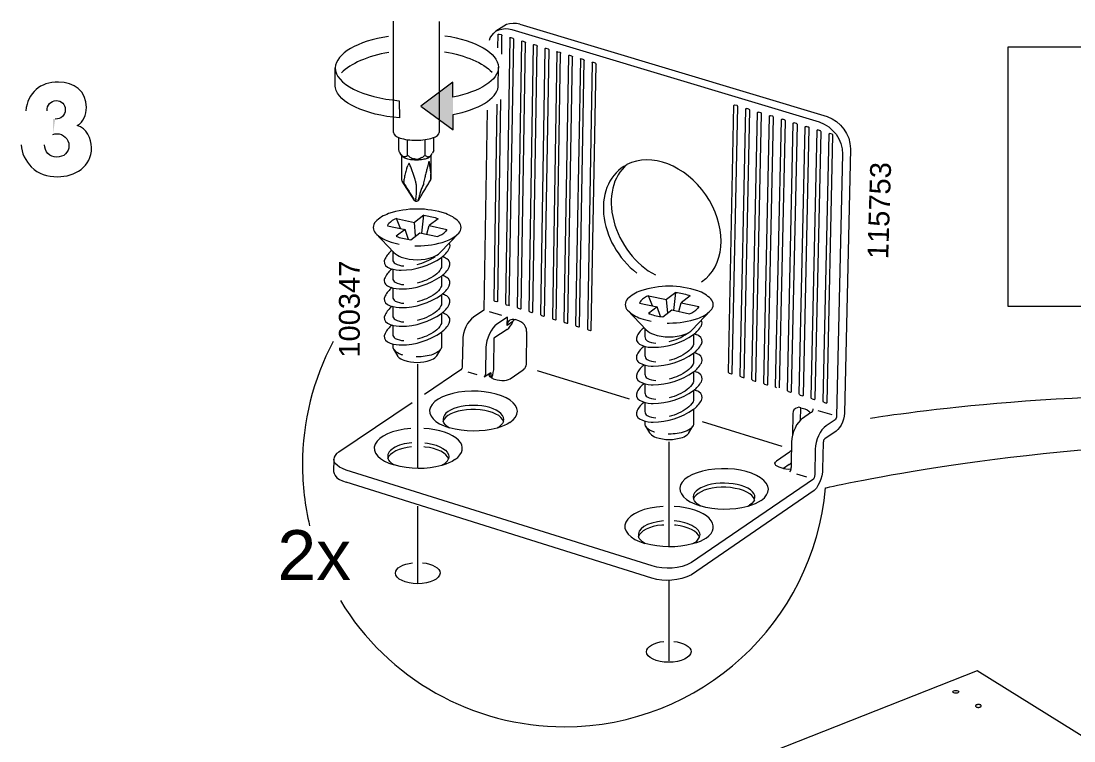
# Model space of a CAD drawing. Header units: metres. Extents: x -6.4 to 35.9, y -8.9 to 6.5.
# Drawn here: x 21.933 to 23.401, y 5.13 to 6.134 of the extents above; entities that cross this region are included whole.
import ezdxf

# ---------------------------------------------------------------- set-up
doc = ezdxf.new("R2010")
doc.units = ezdxf.units.M
doc.header["$MEASUREMENT"] = 0
for name, color, linetype, lineweight in [('PDF4_Geometry_Num_Penna__1_Num_Penna__255_Num_Penna__255_Num_Penna__255', 255, 'Continuous', 18), ('PDF4_Geometry_Num_Penna__7_Num_Penna__7_Num_Penna__7_Num_Penna__7', 7, 'Continuous', 18), ('PDF4_Solid Fills_Num_Penna__7_Num_Penna__7_Num_Penna__7_Num_Penna__7', 7, 'Continuous', 18), ('PDF4_Text_Num_Penna__7_Num_Penna__7_Num_Penna__7_Num_Penna__7', 7, 'Continuous', 18)]:
    doc.layers.add(name, color=color, linetype=linetype, lineweight=lineweight)
doc.styles.add('GENERATED_STYLE_1', font='')
doc.styles.get('GENERATED_STYLE_1').set_extended_font_data('Arial')

msp = doc.modelspace()

# ---------------------------------------------------------------- hatches: boundary and pattern name
at = {"layer": 'PDF4_Geometry_Num_Penna__7_Num_Penna__7_Num_Penna__7_Num_Penna__7', "linetype": 'Continuous', "lineweight": 18}
for points in [[(22.5347, 6.0492), (22.4898, 6.0156), (22.5349, 5.9825)], [(21.9802, 5.9975), (21.9769, 5.9975), (21.9769, 5.9762)]]:
    msp.add_hatch(color=7, dxfattribs=at).paths.add_polyline_path(points)
at = {"layer": 'PDF4_Solid Fills_Num_Penna__7_Num_Penna__7_Num_Penna__7_Num_Penna__7', "linetype": 'Continuous', "lineweight": 18}
msp.add_hatch(color=7, dxfattribs=at).paths.add_polyline_path([(22.3708, 6.0412), (22.3705, 6.069), (22.3705, 6.0434)])

# ---------------------------------------------------------------- linework, layer by layer
at = {"layer": 'PDF4_Geometry_Num_Penna__1_Num_Penna__255_Num_Penna__255_Num_Penna__255', "color": 255, "linetype": 'Continuous', "lineweight": 18, "flags": 128}
for points in [[(22.3708, 6.0412), (22.3705, 6.0434), (22.3705, 6.069)], [(22.5979, 6.0427), (22.598, 6.0439), (22.5983, 6.0702)], [(22.5347, 6.0282), (22.5347, 6.0492), (22.4898, 6.0156), (22.5349, 5.9825), (22.5348, 6.004)], [(22.4598, 6.0232), (22.4601, 5.9992)]]:
    msp.add_lwpolyline(points, dxfattribs=at)
at = {"layer": 'PDF4_Geometry_Num_Penna__1_Num_Penna__255_Num_Penna__255_Num_Penna__255', "color": 255, "linetype": 'Continuous', "lineweight": 18}
for points in [[(22.3705, 6.069), (22.3705, 6.0466), (22.4088, 6.0279), (22.4598, 6.0232)], [(22.3705, 6.069), (22.3705, 6.0466), (22.4088, 6.0279), (22.4598, 6.0232)], [(22.5983, 6.0702), (22.5983, 6.0518), (22.5724, 6.0358), (22.5347, 6.0282)], [(22.5983, 6.0702), (22.5983, 6.0518), (22.5724, 6.0358), (22.5347, 6.0282)], [(22.4601, 5.9992), (22.4117, 6.0035), (22.3748, 6.0205), (22.3708, 6.0412)], [(22.4601, 5.9992), (22.4117, 6.0035), (22.3748, 6.0205), (22.3708, 6.0412)], [(22.5348, 6.004), (22.57, 6.0111), (22.5957, 6.0255), (22.5979, 6.0427)], [(22.5348, 6.004), (22.57, 6.0111), (22.5957, 6.0255), (22.5979, 6.0427)]]:
    msp.add_open_spline(points, degree=3, dxfattribs=at)
at = {"layer": 'PDF4_Geometry_Num_Penna__7_Num_Penna__7_Num_Penna__7_Num_Penna__7', "color": 7, "linetype": 'Continuous', "lineweight": 18, "flags": 128}
for points in [[(22.6281, 6.1298), (23.0566, 6.001, -0.318934), (23.0889, 5.9561), (23.0805, 5.5873), (23.0801, 5.5834), (23.0791, 5.5791), (23.078, 5.575), (23.0759, 5.5709), (23.0739, 5.5676), (23.0716, 5.5647), (23.0692, 5.5626), (23.0532, 5.5517), (23.0525, 5.5508), (23.0516, 5.5496), (23.0512, 5.5481), (23.051, 5.5467), (23.0502, 5.5095), (23.0498, 5.505), (23.0489, 5.5002), (23.0475, 5.4956), (23.0459, 5.491), (23.0437, 5.4868), (23.0415, 5.4829), (23.0386, 5.4798), (22.8672, 5.3622, -0.194939), (22.8121, 5.3574), (22.3857, 5.4912)], [(22.5855, 6.1078), (22.5866, 6.1108), (22.5889, 6.1142), (22.5915, 6.1174), (22.5946, 6.12), (22.5986, 6.1219), (22.6027, 6.1231), (22.6074, 6.1238), (22.6121, 6.1234), (22.6169, 6.1224), (23.0455, 5.9936, -0.317722), (23.078, 5.9488), (23.0695, 5.5834), (23.0695, 5.5818), (23.0691, 5.5805), (23.0681, 5.579), (23.0675, 5.5784), (23.0552, 5.57), (23.0522, 5.5676), (23.0493, 5.5644), (23.0468, 5.5605), (23.0446, 5.5561), (23.0427, 5.5515), (23.0414, 5.5466), (23.0403, 5.5418), (23.0399, 5.5371), (23.0392, 5.5018), (23.039, 5.4997), (23.0383, 5.4975), (23.0373, 5.4956), (22.8674, 5.3792, -0.205702), (22.8123, 5.3748), (22.3859, 5.5082)], [(22.4915, 5.944, 0.027462), (22.4937, 5.9454, 0.014858), (22.4959, 5.947), (22.4959, 5.9689)], [(22.5001, 5.9448, 0.098634), (22.5012, 5.945, 0.069008), (22.5023, 5.9456, 0.03203), (22.5034, 5.9464)], [(22.4828, 5.8857, -0.000412), (22.4833, 5.8883, 0.005717), (22.4838, 5.8926, 0.00675), (22.4841, 5.897, 0.012263), (22.4841, 5.9013, 0.01046), (22.4839, 5.9056, 0.007653), (22.4828, 5.9102, 0.004554), (22.4816, 5.9147, 0.008581), (22.4798, 5.9202, 0.010156), (22.4779, 5.9256, 0.007989), (22.4758, 5.931, 0.000942), (22.4735, 5.9363, 0.016067), (22.472, 5.9331)], [(22.4748, 5.9446, 0.031296), (22.4774, 5.9432, 0.040762), (22.4801, 5.9422)], [(22.4823, 5.9418, 0.028302), (22.4846, 5.9418, 0.038907), (22.4868, 5.9421, 0.037236), (22.489, 5.9428)], [(22.5011, 5.9388, -0.00139), (22.5001, 5.9347, 0.001843), (22.4991, 5.9306, 0.000928), (22.498, 5.9265, 0.002537), (22.4965, 5.9205, 0.005821), (22.4951, 5.9144, 0.004808), (22.4935, 5.9065, 0.007702), (22.4911, 5.9007, 0.012537), (22.4891, 5.895, 0.013337), (22.4877, 5.8903, 0.008655), (22.4865, 5.8857)], [(22.5035, 5.9256, 0.015346), (22.503, 5.9303, 0.021263), (22.5023, 5.9347)], [(22.4706, 5.9298, 0.010487), (22.4694, 5.9264, 0.014231), (22.4685, 5.923, 0.021498), (22.467, 5.9162, 0.01408), (22.466, 5.9092, 0.005408), (22.4696, 5.9029, 0.002135), (22.4735, 5.8966, 0.003494), (22.4768, 5.8912, 0.01125), (22.4803, 5.8859)], [(22.4882, 5.887, 0.005178), (22.4903, 5.8905, -0.001986), (22.4937, 5.8962, -0.003942), (22.4971, 5.9017, -0.000355), (22.5004, 5.9073, -0.000202), (22.5038, 5.9127, -0.002926), (22.5038, 5.9168, 0.006218), (22.5037, 5.9209)], [(22.4823, 5.8833, 0.159351), (22.486, 5.8836, -0.007154), (22.4863, 5.8846)], [(22.4818, 5.8208, 0.004138), (22.4848, 5.8208, 0.080642), (22.5246, 5.8272, 0.116377), (22.5428, 5.8385, 0.414195), (22.5428, 5.8543, 0.116377), (22.5246, 5.8657, 0.162323), (22.445, 5.8657, 0.116402), (22.4268, 5.8544, 0.414666), (22.4268, 5.8385, 0.116303), (22.445, 5.8272, 0.030091), (22.4597, 5.8233)], [(22.4615, 5.8448), (22.4559, 5.8589, 0.101638), (22.4452, 5.8519, 0.119483), (22.4433, 5.8487), (22.4679, 5.8435), (22.4556, 5.8341, 0.016674), (22.4577, 5.8334, 0.053743), (22.4758, 5.8294), (22.4884, 5.839), (22.513, 5.8337, 0.106801), (22.5243, 5.841)], [(22.4913, 5.8384), (22.4941, 5.8634, -0.053803), (22.5119, 5.8595, -0.02267), (22.5142, 5.8587), (22.5016, 5.8491), (22.5261, 5.8438, -0.111298), (22.5243, 5.841)], [(22.4266, 5.8387), (22.4525, 5.8115, 0.11682), (22.4627, 5.8051, 0.16268), (22.5068, 5.8051, 0.117396), (22.517, 5.8114), (22.543, 5.8387)], [(22.4497, 5.8145, 0.105162), (22.44, 5.803, 0.413668), (22.4435, 5.7912, 0.116455), (22.4596, 5.7869, 0.00579), (22.4624, 5.7869, 0.154761), (22.5186, 5.8047, 0.116054), (22.5296, 5.8171, 0.234782), (22.5298, 5.8249)], [(22.4498, 5.7885, 0.107273), (22.44, 5.7769, 0.414413), (22.4435, 5.7651, 0.116455), (22.4596, 5.7608, 0.007238), (22.4624, 5.7608, 0.154949), (22.5186, 5.7787, 0.116435), (22.5296, 5.7911, 0.413573), (22.526, 5.8029, 0.048405), (22.5197, 5.8055)], [(22.4508, 5.8133), (22.4508, 5.8017, 0.276839), (22.4542, 5.7961, 0.116717), (22.4661, 5.7929)], [(22.5188, 5.8048), (22.5188, 5.7923, -0.123648), (22.518, 5.7893, -0.116923), (22.5099, 5.78, -0.096114), (22.4848, 5.7687)], [(22.4508, 5.7882), (22.4508, 5.7757, 0.276839), (22.4542, 5.77, 0.116704), (22.4661, 5.7668)], [(22.4498, 5.7625, 0.10644), (22.44, 5.7509, 0.413728), (22.4435, 5.7391, 0.116465), (22.4596, 5.7348, 0.00579), (22.4624, 5.7347, 0.154826), (22.5186, 5.7526, 0.116216), (22.5296, 5.765, 0.413068), (22.526, 5.7769, 0.047327), (22.5197, 5.7795)], [(22.5188, 5.7788), (22.5188, 5.7663, -0.123854), (22.518, 5.7632, -0.116705), (22.5099, 5.754, -0.095703), (22.4848, 5.7427)], [(22.4508, 5.7622), (22.4508, 5.7496, 0.27602), (22.4542, 5.7439, 0.116081), (22.4661, 5.7408)], [(22.8333, 5.7132, 0.00414), (22.8363, 5.7132, 0.08064), (22.8761, 5.7196, 0.116554), (22.8943, 5.7309, 0.414195), (22.8943, 5.7467, 0.116377), (22.8761, 5.7581, 0.162257), (22.7966, 5.7581, 0.116402), (22.7783, 5.7468, 0.414666), (22.7783, 5.7309, 0.116479), (22.7965, 5.7196, 0.030089), (22.8112, 5.7157)], [(22.8428, 5.7308), (22.8456, 5.7558, -0.053803), (22.8634, 5.752, -0.02267), (22.8657, 5.7511), (22.8531, 5.7415), (22.8776, 5.7362, -0.111298), (22.8758, 5.7334)], [(22.4498, 5.7364, 0.106555), (22.44, 5.7248, 0.414145), (22.4435, 5.713, 0.116455), (22.4596, 5.7087, 0.007238), (22.4624, 5.7087, 0.154883), (22.5186, 5.7265, 0.116301), (22.5296, 5.739, 0.413304), (22.526, 5.7509, 0.047843), (22.5197, 5.7534)], [(22.5188, 5.7527), (22.5188, 5.7402, -0.123334), (22.518, 5.7372, -0.116269), (22.5099, 5.7279, -0.095987), (22.4848, 5.7166)], [(22.813, 5.7372), (22.8075, 5.7513, 0.101638), (22.7967, 5.7443, 0.119483), (22.7949, 5.7411), (22.8194, 5.7359), (22.8072, 5.7265, 0.016664), (22.8092, 5.7258, 0.053743), (22.8273, 5.7218), (22.8399, 5.7314), (22.8645, 5.7262, 0.106801), (22.8758, 5.7334)], [(22.4498, 5.7104, 0.106583), (22.44, 5.6988, 0.414115), (22.4435, 5.687, 0.116474), (22.4596, 5.6827, 0.008685), (22.4624, 5.6826, 0.154757), (22.5186, 5.7005, 0.116244), (22.5296, 5.7129, 0.413578), (22.526, 5.7247, 0.047874), (22.5197, 5.7274)], [(22.4508, 5.7361), (22.4508, 5.7236, 0.276839), (22.4542, 5.7179, 0.116386), (22.4661, 5.7147)], [(22.5188, 5.7267), (22.5188, 5.7142, -0.123129), (22.518, 5.7111, -0.116089), (22.5099, 5.7019, -0.095845), (22.4848, 5.6906)], [(22.7781, 5.7311), (22.804, 5.7039, 0.11682), (22.8142, 5.6975, 0.16268), (22.8583, 5.6975, 0.117396), (22.8685, 5.7038), (22.8945, 5.7311)], [(22.8012, 5.7069, 0.105162), (22.7915, 5.6954, 0.413668), (22.795, 5.6836, 0.116691), (22.8111, 5.6793, 0.00579), (22.8139, 5.6793, 0.154757), (22.8701, 5.6971, 0.116054), (22.8811, 5.7095, 0.234782), (22.8813, 5.7173)], [(22.4508, 5.7101), (22.4508, 5.6975, 0.276526), (22.4542, 5.6918, 0.116717), (22.4661, 5.6887)], [(22.5188, 5.7006), (22.5188, 5.6801, -0.199486), (22.517, 5.6757, -0.116078), (22.5069, 5.6694, -0.08024), (22.4848, 5.6659, -0.002862), (22.4833, 5.6659)], [(22.8013, 5.6809, 0.107273), (22.7915, 5.6693, 0.414413), (22.795, 5.6575, 0.116455), (22.8111, 5.6532, 0.007238), (22.8139, 5.6532, 0.154888), (22.8701, 5.6711, 0.116435), (22.8811, 5.6835, 0.413439), (22.8775, 5.6953, 0.048405), (22.8712, 5.6979)], [(22.8023, 5.7057), (22.8023, 5.6942, 0.276839), (22.8057, 5.6885, 0.116717), (22.8176, 5.6853)], [(22.8703, 5.6972), (22.8703, 5.6847, -0.123648), (22.8695, 5.6817, -0.116744), (22.8614, 5.6724, -0.096106), (22.8363, 5.6611)], [(22.3676, 5.6872, 0.123384), (22.3249, 5.5156, 0.058707), (22.3349, 5.4305)], [(22.4508, 5.684), (22.4508, 5.6801, 0.199027), (22.4526, 5.6757, 0.116212), (22.4627, 5.6694, 0.001666), (22.4642, 5.669)], [(22.4516, 5.6769), (22.4572, 5.6675, 0.059507), (22.458, 5.6665, 0.116512), (22.4664, 5.6613, 0.162283), (22.5031, 5.6613, 0.116861), (22.5115, 5.6665, 0.063421), (22.5123, 5.6675), (22.5179, 5.6769)], [(22.8013, 5.6549, 0.10644), (22.7915, 5.6433, 0.413728), (22.795, 5.6315, 0.116465), (22.8111, 5.6272, 0.00579), (22.8139, 5.6272, 0.154826), (22.8701, 5.645, 0.116349), (22.8811, 5.6574, 0.413631), (22.8776, 5.6692, 0.046766), (22.8712, 5.6719)], [(22.8023, 5.6807), (22.8023, 5.6681, 0.276839), (22.8057, 5.6624, 0.116704), (22.8176, 5.6592)], [(22.8703, 5.6712), (22.8703, 5.6587, -0.123854), (22.8695, 5.6556, -0.116705), (22.8614, 5.6464, -0.095703), (22.8363, 5.6351)], [(22.8023, 5.6546), (22.8023, 5.642, 0.276333), (22.8057, 5.6363, 0.116081), (22.8176, 5.6332)], [(22.8013, 5.6288, 0.106555), (22.7915, 5.6172, 0.414145), (22.795, 5.6054, 0.116691), (22.8111, 5.6011, 0.007238), (22.8139, 5.6011, 0.154949), (22.8701, 5.619, 0.116301), (22.8811, 5.6314, 0.413304), (22.8775, 5.6433, 0.047282), (22.8712, 5.6458)], [(22.8703, 5.6451), (22.8703, 5.6326, -0.123021), (22.8695, 5.6296, -0.116269), (22.8614, 5.6203, -0.095987), (22.8363, 5.609)], [(22.8023, 5.6285), (22.8023, 5.616, 0.276959), (22.8057, 5.6103, 0.116386), (22.8176, 5.6071)], [(22.8013, 5.6028, 0.106583), (22.7915, 5.5912, 0.414115), (22.795, 5.5794, 0.116474), (22.8111, 5.5751, 0.008685), (22.8139, 5.575, 0.154757), (22.8701, 5.5929, 0.116244), (22.8811, 5.6053, 0.413578), (22.8775, 5.6172, 0.047874), (22.8712, 5.6198)], [(22.8703, 5.6191), (22.8703, 5.6066, -0.123442), (22.8695, 5.6035, -0.116089), (22.8614, 5.5943, -0.095845), (22.8363, 5.583)], [(22.8023, 5.6025), (22.8023, 5.5899, 0.276526), (22.8057, 5.5842, 0.116717), (22.8176, 5.5811)], [(22.8703, 5.593), (22.8703, 5.5725, -0.199486), (22.8685, 5.5681, -0.116078), (22.8584, 5.5618, -0.08024), (22.8363, 5.5583, -0.002862), (22.8349, 5.5583)], [(22.6141, 5.5746), (22.6105, 5.5722), (22.6061, 5.5702), (22.6014, 5.5682), (22.5963, 5.5666, -0.131223), (22.5296, 5.5671), (22.5266, 5.5691), (22.524, 5.5715), (22.5222, 5.574), (22.5212, 5.5765)], [(22.8023, 5.5764), (22.8023, 5.5725, 0.199027), (22.8041, 5.5681, 0.116212), (22.8142, 5.5619, 0.004137), (22.8157, 5.5614)], [(22.8031, 5.5693), (22.8087, 5.5599, 0.059507), (22.8095, 5.5589, 0.116861), (22.8179, 5.5537, 0.162283), (22.8547, 5.5537, 0.11721), (22.8631, 5.5589, 0.063421), (22.8638, 5.5599), (22.8694, 5.5693)], [(22.5374, 5.5227), (22.5334, 5.5203), (22.5291, 5.5182), (22.5246, 5.5162), (22.5192, 5.5147, -0.141222), (22.4529, 5.5152), (22.4495, 5.5172), (22.447, 5.5195), (22.4451, 5.522), (22.4441, 5.5246)], [(22.3777, 5.3263, 0.262503), (22.6903, 5.1502, 0.388453), (23.0543, 5.4833)], [(22.9645, 5.4659), (22.9605, 5.4634), (22.956, 5.4611), (22.9512, 5.4593), (22.9459, 5.4575, -0.135494), (22.8792, 5.4582), (22.8758, 5.4605), (22.8733, 5.4629), (22.8715, 5.4654), (22.8702, 5.4678)], [(22.8877, 5.4132), (22.8838, 5.4109), (22.8793, 5.4087), (22.8744, 5.4067), (22.8689, 5.4051, -0.134804), (22.8025, 5.4058), (22.7992, 5.4079), (22.7965, 5.4102), (22.7945, 5.4129), (22.7935, 5.4154)]]:
    msp.add_lwpolyline(points, format="xyb", dxfattribs=at)
for points in [[(22.4517, 5.979), (22.4517, 6.1343)], [(22.5156, 6.1336), (22.5156, 5.979)], [(22.6058, 6.1271), (22.5946, 6.12)], [(22.6281, 6.1298), (22.6233, 6.1309), (22.6186, 6.131), (22.6138, 6.1305), (22.6095, 6.1293), (22.6058, 6.1271)], [(22.5974, 6.0969), (22.5977, 6.1155)], [(22.5977, 6.1155), (22.5979, 6.1159), (22.5985, 6.1162), (22.599, 6.1162), (22.6019, 6.1154)], [(22.6019, 6.1154), (22.6025, 6.115), (22.6031, 6.1145), (22.6031, 6.1137)], [(22.6027, 6.088), (22.6031, 6.1137)], [(22.6142, 6.1106), (22.608, 5.7404), (22.6083, 5.7397), (22.6086, 5.7392), (22.6091, 5.7387), (22.612, 5.738)], [(22.612, 5.738), (22.6129, 5.7378), (22.6134, 5.7381), (22.6133, 5.7386), (22.6195, 6.109)], [(22.6142, 6.1106), (22.6141, 6.1111), (22.6146, 6.1114), (22.6154, 6.1112), (22.6184, 6.1104)], [(22.6184, 6.1104), (22.6189, 6.11), (22.6193, 6.1095), (22.6195, 6.109)], [(22.6304, 6.1056), (22.6244, 5.7352), (22.6245, 5.7347), (22.6248, 5.7342), (22.6256, 5.7337), (22.6286, 5.733)], [(22.6286, 5.733), (22.6292, 5.7328), (22.6296, 5.7331), (22.6298, 5.7336), (22.6358, 6.104)], [(22.6304, 6.1056), (22.6306, 6.1061), (22.631, 6.1064), (22.6316, 6.1065), (22.6346, 6.1054)], [(22.6346, 6.1054), (22.6353, 6.1053), (22.6357, 6.1046), (22.6358, 6.104)], [(22.6468, 6.1006), (22.6407, 5.7302), (22.6407, 5.7297), (22.6413, 5.7293), (22.6418, 5.7288), (22.6447, 5.728)], [(22.6448, 5.728), (22.6453, 5.7278), (22.6458, 5.7281), (22.646, 5.7286), (22.6522, 6.099)], [(22.6468, 6.1006), (22.647, 6.1012), (22.6473, 6.1015), (22.6481, 6.1015), (22.6511, 6.1005)], [(22.6511, 6.1005), (22.6516, 6.1003), (22.6522, 6.0996), (22.6523, 6.099)], [(22.663, 6.0956), (22.6568, 5.7252), (22.6572, 5.7248), (22.6575, 5.7243), (22.6581, 5.7238), (22.661, 5.7228)], [(22.661, 5.7228), (22.6617, 5.7228), (22.662, 5.7231), (22.6623, 5.7237), (22.6687, 6.094)], [(22.663, 6.0956), (22.6632, 6.0962), (22.6637, 6.0965), (22.6642, 6.0965), (22.6675, 6.0955)], [(22.6675, 6.0955), (22.668, 6.0953), (22.6684, 6.0948), (22.6687, 6.094)], [(22.6795, 6.0909), (22.6733, 5.7202), (22.6734, 5.7197), (22.6736, 5.7192), (22.6745, 5.7187), (22.6775, 5.7178)], [(22.6775, 5.7178), (22.678, 5.7178), (22.6785, 5.7181), (22.6787, 5.7187), (22.6849, 6.0891)], [(22.6795, 6.0909), (22.6797, 6.0915), (22.6802, 6.0917), (22.6807, 6.0916), (22.6837, 6.0908)], [(22.6837, 6.0908), (22.6845, 6.0903), (22.6848, 6.0899), (22.6849, 6.0891)], [(22.6959, 6.0859), (22.6895, 5.7152), (22.6895, 5.7147), (22.6901, 5.714), (22.6906, 5.7138), (22.6937, 5.7128)], [(22.6937, 5.7128), (22.6942, 5.7128), (22.6947, 5.7131), (22.6949, 5.7137), (22.7014, 6.0844)], [(22.6959, 6.0859), (22.6961, 6.0865), (22.6966, 6.0868), (22.6972, 6.0866), (22.7002, 6.0858)], [(22.7002, 6.0858), (22.7007, 6.0853), (22.7013, 6.0848), (22.7014, 6.0844)], [(22.7124, 6.081), (22.7057, 5.7103), (22.706, 5.7098), (22.7064, 5.709), (22.7069, 5.7088), (22.7099, 5.7078)], [(22.7099, 5.7078), (22.7107, 5.7079), (22.7111, 5.7082), (22.7111, 5.7087), (22.7178, 6.0794)], [(22.7124, 6.081), (22.7126, 6.0815), (22.7128, 6.0818), (22.7136, 6.0819), (22.7166, 6.0808)], [(22.7166, 6.0808), (22.7172, 6.0804), (22.7177, 6.0799), (22.7178, 6.0794)], [(22.3708, 6.0412), (22.3705, 6.0434), (22.3705, 6.069)], [(22.5979, 6.0427), (22.598, 6.0439), (22.5983, 6.0702)], [(22.7289, 6.076), (22.7222, 5.7053), (22.7222, 5.7045), (22.7228, 5.704), (22.7233, 5.7038), (22.7263, 5.7028)], [(22.7263, 5.7028), (22.7268, 5.7029), (22.7274, 5.7032), (22.7276, 5.7035), (22.7342, 6.0744)], [(22.7289, 6.076), (22.7288, 6.0765), (22.7293, 6.0768), (22.7301, 6.0769), (22.7331, 6.0759)], [(22.7331, 6.0759), (22.7336, 6.0756), (22.734, 6.0749), (22.7342, 6.0744)], [(22.5347, 6.0282), (22.5347, 6.0492), (22.4898, 6.0156), (22.5349, 5.9825), (22.5348, 6.004)], [(22.4598, 6.0232), (22.4601, 5.9992)], [(22.5959, 5.743), (22.5964, 5.7428), (22.5969, 5.7431), (22.5972, 5.7436), (22.6017, 6.0249)], [(22.5823, 6.0102), (22.5779, 5.7313)], [(22.5961, 6.0185), (22.5917, 5.7454), (22.5918, 5.7447), (22.5924, 5.7442), (22.593, 5.7437), (22.5959, 5.743)], [(22.92, 5.6432), (22.9195, 5.6434), (22.9191, 5.6442), (22.9188, 5.6447), (22.9264, 6.0165)], [(22.92, 5.6432), (22.9229, 5.6422), (22.9237, 5.6423), (22.9242, 5.6426), (22.9242, 5.6431), (22.9321, 6.015)], [(22.9264, 6.0165), (22.9267, 6.0171), (22.9272, 6.0174), (22.9277, 6.0172)], [(22.9321, 6.015), (22.9317, 6.0155), (22.9315, 6.016), (22.9309, 6.0164), (22.9277, 6.0172)], [(22.9365, 5.638), (22.9359, 5.6385), (22.9353, 5.6389), (22.9352, 5.6397), (22.9431, 6.0116)], [(22.9365, 5.638), (22.9394, 5.6372), (22.9403, 5.637), (22.9407, 5.6373), (22.9406, 5.6379), (22.9485, 6.01)], [(22.9431, 6.0116), (22.9431, 6.0121), (22.9436, 6.0124), (22.9444, 6.0122)], [(22.9485, 6.01), (22.9485, 6.0105), (22.9479, 6.011), (22.9474, 6.0115), (22.9444, 6.0122)], [(22.9529, 5.633), (22.9523, 5.6335), (22.9518, 5.6339), (22.9517, 5.6345), (22.9596, 6.0066)], [(22.9529, 5.633), (22.9559, 5.632), (22.9567, 5.632), (22.9572, 5.6323), (22.9571, 5.6329), (22.965, 6.0048)], [(22.9596, 6.0066), (22.9597, 6.0071), (22.9604, 6.0074), (22.9609, 6.0072)], [(22.965, 6.0048), (22.9649, 6.0055), (22.9646, 6.0061), (22.9638, 6.0064), (22.9609, 6.0072)], [(22.9693, 5.628), (22.9688, 5.6282), (22.9683, 5.629), (22.9682, 5.6295), (22.9761, 6.0016)], [(22.9693, 5.628), (22.9723, 5.627), (22.9731, 5.6271), (22.9736, 5.6274), (22.9736, 5.6279), (22.9817, 5.9998)], [(22.9761, 6.0016), (22.9763, 6.0022), (22.9768, 6.0025), (22.9773, 6.0023)], [(22.9817, 5.9998), (22.9814, 6.0006), (22.9812, 6.001), (22.9806, 6.0015), (22.9773, 6.0023)], [(22.9858, 5.6228), (22.9853, 5.6233), (22.9847, 5.6237), (22.9846, 5.6246), (22.9928, 5.9967)], [(22.99, 5.6227), (22.9982, 5.9949)], [(22.9928, 5.9967), (22.993, 5.9972), (22.9932, 5.9975), (22.9941, 5.9973)], [(22.9982, 5.9948), (22.9982, 5.9956), (22.9976, 5.9961), (22.997, 5.9965), (22.9941, 5.9973)], [(23.0024, 5.6178), (23.0018, 5.6183), (23.0014, 5.6188), (23.0011, 5.6193), (23.0092, 5.9917)], [(23.0024, 5.6178), (23.0056, 5.6168), (23.006, 5.6169), (23.0066, 5.6172), (23.0068, 5.6178), (23.015, 5.9899)], [(23.0092, 5.9917), (23.0094, 5.9922), (23.0101, 5.9923), (23.0105, 5.9923)], [(23.015, 5.9899), (23.0146, 5.9907), (23.0143, 5.9911), (23.0137, 5.9916), (23.0105, 5.9923)], [(23.0188, 5.6128), (23.0183, 5.6131), (23.0179, 5.6135), (23.0177, 5.6143), (23.026, 5.9865)], [(23.0188, 5.6128), (23.0221, 5.6118), (23.0226, 5.6119), (23.0231, 5.6119), (23.0233, 5.6125), (23.0314, 5.9849)], [(23.026, 5.9865), (23.026, 5.987), (23.0265, 5.9873), (23.0272, 5.9874)], [(23.0314, 5.9849), (23.0313, 5.9857), (23.0308, 5.9861), (23.0302, 5.9863), (23.0272, 5.9874)], [(23.0356, 5.6077), (23.0347, 5.6081), (23.0344, 5.6086), (23.0341, 5.6091), (23.0425, 5.9815)], [(23.0356, 5.6077), (23.0385, 5.6066), (23.039, 5.6067), (23.0395, 5.607), (23.0397, 5.6075), (23.0482, 5.98)], [(23.0425, 5.9815), (23.0426, 5.9821), (23.0431, 5.9824), (23.0437, 5.9824)], [(23.0482, 5.98), (23.0478, 5.9805), (23.0474, 5.9812), (23.0469, 5.9814), (23.0437, 5.9824)], [(23.052, 5.6027), (23.0515, 5.6029), (23.0508, 5.6036), (23.0508, 5.6041), (23.0592, 5.9766)], [(23.0592, 5.9766), (23.0594, 5.9771), (23.0596, 5.9774), (23.0604, 5.9775)], [(23.0646, 5.975), (23.0646, 5.9755), (23.064, 5.9762), (23.0634, 5.9764), (23.0604, 5.9775)], [(22.4591, 5.9543), (22.4591, 5.9719)], [(22.4714, 5.947), (22.4714, 5.9689)], [(22.5081, 5.9543), (22.5081, 5.9719)], [(23.052, 5.6027), (23.055, 5.6016), (23.0555, 5.6017), (23.056, 5.602), (23.0563, 5.6025), (23.0646, 5.975)], [(22.4639, 5.9459), (22.4618, 5.9491)], [(22.4634, 5.9124), (22.4634, 5.9137), (22.4634, 5.9466)], [(22.5027, 5.9451), (22.502, 5.9445), (22.5011, 5.9439), (22.5001, 5.9433), (22.4988, 5.9428), (22.4974, 5.9423), (22.4959, 5.9419), (22.4943, 5.9415), (22.4926, 5.9411), (22.4907, 5.9409), (22.4889, 5.9407), (22.4869, 5.9405), (22.4849, 5.9404), (22.483, 5.9404), (22.481, 5.9405), (22.4791, 5.9406), (22.4771, 5.9408), (22.4753, 5.941), (22.4735, 5.9413), (22.4719, 5.9417), (22.4703, 5.9421), (22.4689, 5.9426), (22.4676, 5.9431), (22.4665, 5.9437), (22.4655, 5.9443), (22.4647, 5.9449), (22.4641, 5.9456), (22.4639, 5.9459)], [(22.5054, 5.9491), (22.5034, 5.9459)], [(22.5038, 5.9466), (22.5038, 5.9137)], [(22.481, 5.8839), (22.4639, 5.9111)], [(22.4878, 5.8863), (22.4863, 5.8839)], [(22.4559, 5.8589), (22.4811, 5.8535)], [(22.4941, 5.8634), (22.4811, 5.8535)], [(22.4726, 5.8298), (22.4679, 5.8435)], [(22.4827, 5.8347), (22.4811, 5.8535)], [(22.4981, 5.837), (22.5016, 5.8491)], [(22.8815, 5.7708), (22.8872, 5.7751)], [(22.8456, 5.7558), (22.8326, 5.7459)], [(22.8075, 5.7513), (22.8326, 5.7459)], [(22.8342, 5.7271), (22.8326, 5.7459)], [(22.8496, 5.7294), (22.8531, 5.7415)], [(22.5779, 5.7313), (22.5634, 5.7215)], [(22.603, 5.7236), (22.5855, 5.729)], [(22.8241, 5.7222), (22.8194, 5.7359)], [(22.5634, 5.7215), (22.5604, 5.7191), (22.5576, 5.7159), (22.5551, 5.7123), (22.5529, 5.7079), (22.551, 5.7033), (22.5496, 5.6985), (22.5487, 5.6936), (22.5484, 5.6889)], [(22.5958, 5.7115), (22.5931, 5.7092), (22.5903, 5.706), (22.5878, 5.7021), (22.5855, 5.698), (22.5836, 5.6933), (22.582, 5.6885), (22.5811, 5.6834), (22.5808, 5.6789), (22.5802, 5.644)], [(22.6106, 5.7213), (22.5958, 5.7115)], [(22.6101, 5.7042), (22.6126, 5.706), (22.6147, 5.7086), (22.6167, 5.7117), (22.6184, 5.7152)], [(22.6198, 5.7183), (22.6171, 5.7183), (22.6152, 5.7178), (22.6131, 5.7166), (22.6114, 5.7146), (22.6106, 5.7124), (22.6104, 5.7098), (22.6106, 5.7213)], [(22.6184, 5.7152), (22.6104, 5.7098)], [(22.6184, 5.7152), (22.6187, 5.7158), (22.6189, 5.7164), (22.6191, 5.7169), (22.6194, 5.7172), (22.6195, 5.7177), (22.6198, 5.7183), (22.6205, 5.7181), (22.6214, 5.7179)], [(22.6373, 5.7016), (22.6371, 5.7044), (22.6359, 5.7078), (22.6343, 5.7105), (22.632, 5.7132), (22.6295, 5.715), (22.6267, 5.7163), (22.6214, 5.7179)], [(22.6101, 5.7042), (22.5919, 5.692), (22.5913, 5.6513), (22.5911, 5.6479), (22.5905, 5.6442), (22.5898, 5.6404), (22.5885, 5.6366), (22.5865, 5.638), (22.5857, 5.6395), (22.5852, 5.6411), (22.5861, 5.6424), (22.5876, 5.6439), (22.5784, 5.6378)], [(22.6373, 5.7016), (22.6367, 5.6559), (22.6362, 5.6535), (22.6353, 5.6511), (22.6343, 5.6491), (22.6328, 5.6477)], [(22.5484, 5.6889), (22.5478, 5.654)], [(22.4856, 5.5117), (22.4856, 5.6558)], [(22.5478, 5.654), (22.5475, 5.6518), (22.5469, 5.6497), (22.5458, 5.6478)], [(22.5458, 5.6478), (22.495, 5.6137)], [(22.5683, 5.6409), (22.556, 5.6447)], [(22.5802, 5.644), (22.5802, 5.6419), (22.5793, 5.6397), (22.5784, 5.6378)], [(22.5876, 5.6439), (22.5874, 5.6373)], [(22.5965, 5.634), (22.5996, 5.6333), (22.6031, 5.6331), (22.6064, 5.6331), (22.6096, 5.6334), (22.6124, 5.6345), (22.6146, 5.6355), (22.6328, 5.6477)], [(22.7808, 5.6068), (22.6524, 5.6464)], [(22.5885, 5.6366), (22.5897, 5.6362), (22.591, 5.6355), (22.5965, 5.634)], [(22.4778, 5.602), (22.3754, 5.5332), (22.3724, 5.531), (22.3704, 5.5285), (22.3691, 5.526), (22.3685, 5.5233), (22.3683, 5.5063), (22.3689, 5.5032), (22.3704, 5.5005), (22.3728, 5.4975), (22.3764, 5.4952), (22.3806, 5.493), (22.3857, 5.4912)], [(23.0197, 5.5951), (23.0171, 5.5957), (23.0145, 5.5951), (23.0122, 5.5942), (23.0102, 5.5921), (23.0092, 5.59), (23.0087, 5.587), (23.0082, 5.5562)], [(23.0219, 5.5802), (23.0207, 5.579), (23.0193, 5.5778), (23.0197, 5.5943)], [(23.0197, 5.5943), (23.0197, 5.5949), (23.0197, 5.5951), (23.02, 5.5951), (23.0256, 5.5933)], [(22.5278, 5.5842), (22.5249, 5.5818), (22.5225, 5.5792), (22.5212, 5.5765)], [(23.0333, 5.5878), (23.0219, 5.5802)], [(23.0256, 5.5933), (23.0284, 5.5921), (23.0309, 5.5902), (23.0333, 5.5878)], [(23.0345, 5.5884), (23.0333, 5.5878)], [(23.0367, 5.5933), (23.0364, 5.592), (23.0359, 5.5907), (23.0352, 5.5892), (23.0345, 5.5884)], [(23.0434, 5.5913), (23.0629, 5.5854)], [(22.5986, 5.5679), (22.5975, 5.5673), (22.5963, 5.5666)], [(22.6054, 5.5759), (22.6038, 5.5731), (22.6017, 5.5706), (22.5986, 5.5679)], [(22.9936, 5.5411), (22.8828, 5.5753)], [(23.0193, 5.5778), (23.0164, 5.5746), (23.0139, 5.571), (23.0117, 5.5666), (23.0098, 5.5617), (23.0082, 5.5568), (23.0073, 5.552), (23.007, 5.5472), (23.0064, 5.5181)], [(22.4767, 5.5405), (22.4708, 5.5396), (22.4648, 5.5383), (22.4595, 5.5368), (22.4549, 5.5348), (22.451, 5.5323)], [(22.5214, 5.5159), (22.5246, 5.5186), (22.527, 5.5212), (22.5283, 5.524), (22.527, 5.5267), (22.5246, 5.5296), (22.5215, 5.5322), (22.5176, 5.5344), (22.5129, 5.5364), (22.5075, 5.5382), (22.5019, 5.5395), (22.4958, 5.5402), (22.4939, 5.5404)], [(22.4957, 5.546), (22.4994, 5.5456), (22.5056, 5.5443), (22.5113, 5.5428), (22.5165, 5.5407), (22.5206, 5.5384), (22.5242, 5.5359), (22.5267, 5.533), (22.5283, 5.53), (22.5288, 5.5269), (22.5283, 5.524)], [(22.8363, 5.4004), (22.8363, 5.5477)], [(23.0066, 5.5367), (23.0061, 5.5351), (23.0051, 5.5339), (23.0042, 5.5331), (22.986, 5.5206)], [(22.3859, 5.5082), (22.3807, 5.5101), (22.3766, 5.5123), (22.3732, 5.5149), (22.3706, 5.5175), (22.3691, 5.5202), (22.3685, 5.5233)], [(22.451, 5.5323), (22.4478, 5.5299), (22.4454, 5.5273), (22.4441, 5.5246)], [(22.9897, 5.5123), (22.9869, 5.5134), (22.9849, 5.5145), (22.984, 5.5162), (22.9836, 5.5178), (22.9843, 5.5191), (22.986, 5.5206)], [(22.5214, 5.5159), (22.5205, 5.5154), (22.5192, 5.5147)], [(23.0037, 5.5157), (22.9956, 5.5103), (22.9953, 5.5105), (22.995, 5.5105), (22.9897, 5.5123)], [(22.9956, 5.5103), (22.9988, 5.5098), (23.0025, 5.5096), (23.0059, 5.5097), (23.0052, 5.5077), (23.0042, 5.5058)], [(23.0037, 5.5157), (23.005, 5.5169), (23.0064, 5.5181), (23.0062, 5.512)], [(23.0062, 5.512), (23.006, 5.511), (23.0059, 5.5097)], [(23.0139, 5.5028), (23.0276, 5.4986)], [(22.8767, 5.4755), (22.8739, 5.4732), (22.8715, 5.4706), (22.8702, 5.4678)], [(22.9552, 5.4668), (22.9536, 5.4643), (22.9515, 5.4615), (22.9484, 5.4591)], [(22.4856, 5.351), (22.4856, 5.4579)], [(22.9484, 5.4591), (22.9471, 5.4584), (22.9459, 5.4575)], [(22.8001, 5.4234), (22.7971, 5.4208), (22.7947, 5.4182), (22.7935, 5.4154)], [(22.8288, 5.4315), (22.8262, 5.4314), (22.8201, 5.4306), (22.8141, 5.4292), (22.8088, 5.4276), (22.804, 5.4256), (22.8001, 5.4234)], [(22.8716, 5.4067), (22.8747, 5.4091), (22.8768, 5.4119), (22.8784, 5.4146), (22.8771, 5.4174), (22.8748, 5.4203), (22.8716, 5.4229), (22.8674, 5.4251), (22.8628, 5.4273), (22.8573, 5.4289), (22.8515, 5.4304), (22.8454, 5.4311), (22.8438, 5.4313)], [(22.8716, 5.4067), (22.8703, 5.4057), (22.8689, 5.4051)], [(22.8363, 5.2419), (22.8363, 5.3542)], [(24.0331, 4.7506), (23.2655, 5.228), (22.8925, 5.0806)]]:
    msp.add_lwpolyline(points, dxfattribs=at)
for points in [[(24.1976, 5.7363), (23.3087, 5.7363), (23.3087, 6.0984), (24.1976, 6.0984)], [(23.2642, 5.1779), (23.2647, 5.1776), (23.2652, 5.1775), (23.2659, 5.1773), (23.2665, 5.1772), (23.2672, 5.1772), (23.268, 5.1772), (23.2686, 5.1773), (23.2693, 5.1775), (23.2699, 5.1776), (23.2704, 5.1779), (23.2708, 5.1782), (23.2711, 5.1785), (23.2713, 5.1788), (23.2714, 5.1792), (23.2714, 5.1795), (23.2712, 5.1798), (23.271, 5.1802), (23.2706, 5.1805), (23.2701, 5.1807), (23.2696, 5.1809), (23.269, 5.1811), (23.2683, 5.1812), (23.2676, 5.1812), (23.2669, 5.1812), (23.2662, 5.1811), (23.2655, 5.1809), (23.2649, 5.1807), (23.2644, 5.1805), (23.264, 5.1802), (23.2637, 5.1799), (23.2635, 5.1796), (23.2634, 5.1792), (23.2634, 5.1788), (23.2636, 5.1785), (23.2638, 5.1782)]]:
    msp.add_lwpolyline(points, close=True, dxfattribs=at)
at = {"layer": 'PDF4_Geometry_Num_Penna__7_Num_Penna__7_Num_Penna__7_Num_Penna__7', "color": 7, "linetype": 'Continuous', "lineweight": 18}
for centre, radius, start, end in [((22.4758, 5.9576), 0.0163, 213.1558, 221.131), ((22.4647, 5.953), 0.00886, 299.9842, 308.8938), ((22.4861, 5.9613), 0.0228, 323.3338, 330.4909), ((22.4997, 5.9475), 0.00268, 240.5101, 260.273), ((22.4681, 5.8654), 0.0725, 283.314, 305.1826), ((22.8195, 5.7579), 0.0726, 283.3292, 305.1673)]:
    msp.add_arc(centre, radius, start, end, dxfattribs=at)
for centre, major_axis, ratio, start_param, end_param in [((22.4809, 5.9781), (-0.0293, 0.0008), 0.34219, 6.278618, 7.956699), ((22.4855, 5.9784), (0.0301, 0.0006), 0.342029, 4.645154, 6.287861), ((22.8268, 5.8508), (-0.0559, 0.0793), 0.753979, 3.219184, 6.179558), ((22.8259, 5.8513), (-0.0552, 0.0787), 0.761549, 6.17658, 8.239024), ((22.8307, 5.8584), (-0.0475, 0.0798), 0.73132, 0.104626, 2.276852), ((22.5634, 5.5903), (-0.0612, 0.0001), 0.455287, 2.546924, 7.271241), ((22.5633, 5.5786), (-0.0424, 0.0003), 0.466751, 3.021031, 6.407595), ((22.5631, 5.5732), (-0.0427, 0.0001), 0.455408, 3.283448, 5.68863), ((22.485, 5.5388), (0.06, 0.0004), 0.462049, 1.722161, 4.145316), ((22.4839, 5.538), (0.0639, 0.0005), 0.446547, 5.700541, 7.693179), ((22.4762, 5.5298), (0.0325, 0.0033), 0.493531, 1.480446, 3.268372), ((22.9128, 5.4817), (-0.0617, 0.0006), 0.45921, 2.569309, 7.283219), ((22.9128, 5.4703), (-0.043, 0.0003), 0.455028, 2.982394, 6.425171), ((22.9134, 5.4656), (-0.0421, 0.0011), 0.44065, 3.266512, 5.777048), ((22.8353, 5.4295), (0.061, 0.0001), 0.461881, 1.69479, 4.143921), ((22.8375, 5.4293), (-0.0603, 0.0006), 0.468979, 2.557969, 4.619752), ((22.883, 5.4046), (-0.0897, 0.0152), 0.335004, 5.423599, 6.42529), ((22.8499, 5.4224), (-0.0292, 0.0058), 0.466544, 2.990398, 5.043241)]:
    msp.add_ellipse(centre, major_axis=major_axis, ratio=ratio, start_param=start_param, end_param=end_param, dxfattribs=at)
msp.add_ellipse((23.236, 5.1989), major_axis=(0.00404, 0.00012), ratio=0.491244, dxfattribs=at)
for points in [[(22.4447, 6.1129), (22.402, 6.1062), (22.3715, 6.0891), (22.3705, 6.069)], [(22.5236, 6.1139), (22.5665, 6.1073), (22.5973, 6.0902), (22.5983, 6.0699)], [(22.4454, 6.0906), (22.4157, 6.0854), (22.3917, 6.0747), (22.3794, 6.0622)], [(22.5228, 6.0916), (22.5528, 6.0865), (22.5769, 6.0757), (22.5893, 6.0632)], [(22.3705, 6.069), (22.3705, 6.0466), (22.4088, 6.0279), (22.4598, 6.0232)], [(22.5983, 6.0702), (22.5983, 6.0518), (22.5724, 6.0358), (22.5347, 6.0282)], [(21.9846, 6.0492), (21.9721, 6.0492), (21.9612, 6.0457), (21.9534, 6.0387)], [(22.0237, 6.0137), (22.0237, 6.0366), (22.0065, 6.0492), (21.9846, 6.0492)], [(21.9534, 6.0387), (21.9456, 6.0317), (21.9405, 6.022), (21.9391, 6.0092)], [(22.4601, 5.9992), (22.4117, 6.0035), (22.3748, 6.0205), (22.3708, 6.0412)], [(22.5348, 6.004), (22.57, 6.0111), (22.5957, 6.0255), (22.5979, 6.0427)], [(21.9687, 6.0092), (21.9685, 6.0171), (21.9735, 6.0233), (21.9816, 6.0233)], [(21.9816, 6.0233), (21.9888, 6.0233), (21.9941, 6.0184), (21.9941, 6.0109)], [(21.9941, 6.0109), (21.9941, 6.0025), (21.9883, 5.9975), (21.9802, 5.9975)], [(22.0108, 5.9886), (22.0198, 5.9936), (22.0237, 6.004), (22.0237, 6.0137)], [(21.9769, 5.9762), (21.9787, 5.9767), (21.9805, 5.9772), (21.9825, 5.9772)], [(21.9825, 5.9772), (21.9914, 5.9772), (21.9993, 5.9701), (21.9993, 5.9608)], [(22.0308, 5.9578), (22.0308, 5.9702), (22.0238, 5.9852), (22.0108, 5.9886)], [(21.9328, 5.9618), (21.9325, 5.9511), (21.9395, 5.9384), (21.9468, 5.931)], [(21.9823, 5.9445), (21.9722, 5.9445), (21.9653, 5.9521), (21.9653, 5.9618)], [(21.9993, 5.9608), (21.9993, 5.9509), (21.992, 5.9445), (21.9823, 5.9445)], [(21.9833, 5.9172), (22.0076, 5.9172), (22.0308, 5.931), (22.0308, 5.9578)], [(22.4608, 5.9508), (22.4602, 5.9519), (22.4597, 5.9531), (22.4591, 5.9543)], [(22.4621, 5.9487), (22.4617, 5.9493), (22.4612, 5.9501), (22.4608, 5.9508)], [(22.4646, 5.9458), (22.465, 5.9458), (22.4639, 5.9464), (22.4635, 5.9469)], [(22.4714, 5.947), (22.4719, 5.947), (22.4698, 5.9461), (22.4703, 5.9461)], [(22.4748, 5.9446), (22.4736, 5.9453), (22.4725, 5.9462), (22.4714, 5.947)], [(22.4966, 5.9463), (22.497, 5.9463), (22.4955, 5.947), (22.4959, 5.947)], [(22.4983, 5.9452), (22.4977, 5.9454), (22.4972, 5.9459), (22.4966, 5.9463)], [(22.5034, 5.9459), (22.5035, 5.9459), (22.5027, 5.9451), (22.5027, 5.9451)], [(22.5044, 5.9477), (22.5041, 5.9472), (22.5029, 5.9464), (22.5034, 5.9464)], [(22.5074, 5.9528), (22.5069, 5.9519), (22.5065, 5.9509), (22.506, 5.9501)], [(22.5081, 5.9543), (22.5079, 5.9538), (22.5076, 5.9533), (22.5074, 5.9528)], [(22.4658, 5.9451), (22.4661, 5.9451), (22.465, 5.9455), (22.4646, 5.9458)], [(22.4669, 5.9448), (22.4672, 5.9448), (22.4653, 5.9451), (22.4658, 5.9451)], [(22.4679, 5.9448), (22.4683, 5.9448), (22.4665, 5.9448), (22.4669, 5.9448)], [(22.4692, 5.9453), (22.4688, 5.9451), (22.4684, 5.9449), (22.4679, 5.9448)], [(22.4706, 5.9298), (22.471, 5.9309), (22.4714, 5.932), (22.472, 5.9331)], [(22.4823, 5.9418), (22.4816, 5.9419), (22.4808, 5.942), (22.4801, 5.9422)], [(22.4915, 5.944), (22.4907, 5.9436), (22.4898, 5.9431), (22.489, 5.9428)], [(22.5001, 5.9448), (22.5004, 5.9448), (22.4989, 5.9449), (22.4992, 5.9449)], [(22.5011, 5.9388), (22.5015, 5.9375), (22.5019, 5.9361), (22.5023, 5.9347)], [(21.9468, 5.931), (21.9567, 5.9209), (21.9693, 5.9172), (21.9833, 5.9172)], [(22.5035, 5.9256), (22.5036, 5.9241), (22.5036, 5.9225), (22.5037, 5.9209)], [(22.466, 5.9092), (22.4647, 5.9098), (22.4637, 5.911), (22.4634, 5.9124)], [(22.4813, 5.8845), (22.4809, 5.885), (22.4806, 5.8854), (22.4803, 5.8859)], [(22.4823, 5.8833), (22.4818, 5.8833), (22.4805, 5.8839), (22.481, 5.8839)], [(22.4823, 5.8833), (22.4819, 5.8837), (22.4816, 5.8841), (22.4813, 5.8845)], [(22.4826, 5.8844), (22.4825, 5.884), (22.4824, 5.8836), (22.4823, 5.8833)], [(22.4828, 5.8857), (22.4828, 5.8852), (22.4827, 5.8848), (22.4826, 5.8844)], [(22.4871, 5.8853), (22.4868, 5.8847), (22.4864, 5.8841), (22.486, 5.8836)], [(22.4863, 5.8839), (22.4864, 5.8839), (22.486, 5.8836), (22.486, 5.8836)], [(22.4863, 5.8846), (22.4866, 5.8846), (22.4861, 5.8857), (22.4865, 5.8857)], [(22.4882, 5.887), (22.4879, 5.8864), (22.4875, 5.8858), (22.4871, 5.8853)], [(22.4661, 5.7929), (22.4661, 5.7929), (22.4662, 5.7929), (22.4663, 5.7929)], [(22.4661, 5.7668), (22.4661, 5.7668), (22.4662, 5.7668), (22.4663, 5.7668)], [(22.4661, 5.7408), (22.4661, 5.7408), (22.4662, 5.7408), (22.4663, 5.7408)], [(24.48, 5.3271), (24.0875, 5.7449), (23.1169, 5.58), (23.1169, 5.58)], [(22.4661, 5.7147), (22.4661, 5.7147), (22.4662, 5.7147), (22.4663, 5.7147)], [(23.0543, 5.4833), (23.0543, 5.4833), (24.0096, 5.7051), (24.48, 5.3271)], [(22.4661, 5.6887), (22.4661, 5.6887), (22.4662, 5.6887), (22.4663, 5.6887)], [(22.8176, 5.6853), (22.8177, 5.6853), (22.8177, 5.6853), (22.8178, 5.6853)], [(22.8176, 5.6592), (22.8177, 5.6592), (22.8177, 5.6592), (22.8178, 5.6592)], [(22.8176, 5.6332), (22.8177, 5.6332), (22.8177, 5.6332), (22.8178, 5.6332)], [(22.8176, 5.6071), (22.8177, 5.6071), (22.8177, 5.6071), (22.8178, 5.6071)], [(22.8176, 5.5811), (22.8177, 5.5811), (22.8177, 5.5811), (22.8178, 5.5811)], [(22.4546, 5.3644), (22.4546, 5.3714), (22.4648, 5.3772), (22.4785, 5.3787)], [(22.4921, 5.3788), (22.5062, 5.3774), (22.5167, 5.3715), (22.5167, 5.3644)], [(22.4856, 5.3496), (22.4685, 5.3496), (22.4546, 5.3562), (22.4546, 5.3644)], [(22.5167, 5.3644), (22.5167, 5.3562), (22.5028, 5.3496), (22.4856, 5.3496)], [(22.8046, 5.2548), (22.8046, 5.2618), (22.815, 5.2677), (22.8289, 5.2692)], [(22.8425, 5.2692), (22.8564, 5.2677), (22.8667, 5.2618), (22.8667, 5.2548)], [(22.8356, 5.24), (22.8185, 5.24), (22.8046, 5.2466), (22.8046, 5.2548)], [(22.8667, 5.2548), (22.8667, 5.2466), (22.8528, 5.24), (22.8356, 5.24)]]:
    msp.add_open_spline(points, degree=3, dxfattribs=at)

# ---------------------------------------------------------------- texts
at = {"layer": 'PDF4_Text_Num_Penna__7_Num_Penna__7_Num_Penna__7_Num_Penna__7', "color": 7, "linetype": 'Continuous', "lineweight": 18, "char_height": 0.029025, "attachment_point": 7, "style": 'GENERATED_STYLE_1'}
for s, insert, rotation in [('\\A1;{\\pql;\\fArial|b0|i0|c0|p34;115753}', (23.142, 5.8019), 88.2373), ('\\A1;{\\pql;\\fArial|b0|i0|c0|p34;100347}', (22.4052, 5.6649), 90)]:
    msp.add_mtext(s, dxfattribs=dict(at, insert=insert, rotation=rotation))
at = {"layer": 'PDF4_Text_Num_Penna__7_Num_Penna__7_Num_Penna__7_Num_Penna__7', "color": 7, "linetype": 'Continuous', "lineweight": 18, "insert": (22.2899, 5.3547), "char_height": 0.069662, "attachment_point": 7, "style": 'GENERATED_STYLE_1'}
msp.add_mtext('\\A1;{\\pql;\\fArial|b0|i0|c0|p34;2x}', dxfattribs=at)

doc.saveas('drawing.dxf')
